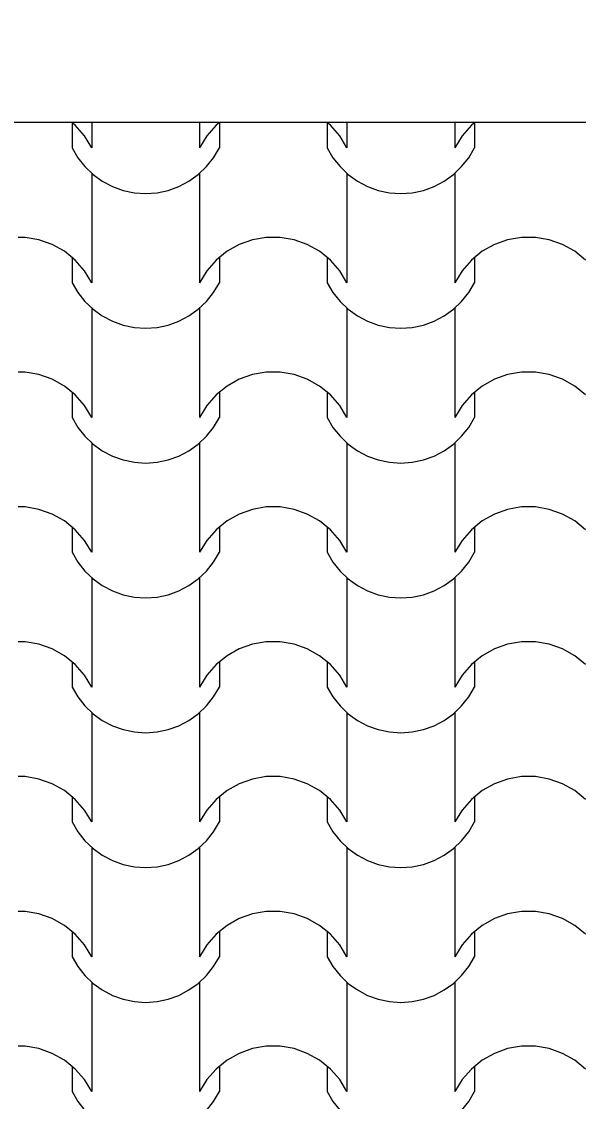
# Model space of a CAD drawing. Header units: millimetres. Extents: x 318905 to 439572, y -5133 to 105868.
# Drawn here: x 366983 to 367604, y 6543 to 7747 of the extents above; entities that cross this region are included whole.
import ezdxf

# ---------------------------------------------------------------- set-up
doc = ezdxf.new("R2010")
doc.units = ezdxf.units.MM
doc.header["$MEASUREMENT"] = 0
for name, color, linetype, lineweight in [('0_Stylo_No__98', 154, 'Continuous', 0), ('2D -  Dessin général_Stylo_No__1', 7, 'Continuous', 5), ('OMBRES_Stylo_No__1', 7, 'Continuous', 5)]:
    doc.layers.add(name, color=color, linetype=linetype, lineweight=lineweight)
doc.layers.add('OMBRES_Stylo_No__82', color=7, linetype='Continuous', lineweight=13, true_color=0xaaaaaa)
doc.styles.add('STYLE_GENERE_3', font='')
doc.styles.get('STYLE_GENERE_3').set_extended_font_data('Arial')
doc.dimstyles.new('STYLE_GENERE__1', dxfattribs={"dimtxt": 200, "dimasz": 142.5, "dimexe": 0.18, "dimexo": 500, "dimgap": 0.09, "dimtad": 0, "dimtih": 1, "dimtoh": 1, "dimlfac": 0.001, "dimzin": 0, "dimdsep": 46, "dimtxsty": 'STYLE_GENERE_3', "dimblk": 'ARROWHEAD_6', "dimblk1": 'ARROWHEAD_6', "dimblk2": 'ARROWHEAD_6', "dimcen": 0.09, "dimclrd": 154, "dimclre": 154, "dimclrt": 154, "dimazin": 0, "dimtfac": 1, "dimtdec": 4, "dimtmove": 0, "dimatfit": 3, "dimfxl": 0, "dimtolj": 1, "dimtzin": 0, "dimarcsym": 0})

# ---------------------------------------------------------------- blocks, each defined once
blk = doc.blocks.new('*X107')
at = {"layer": 'OMBRES_Stylo_No__82', "linetype": 'Continuous'}
for p, q in [((367042.9, 7631.3), (367039, 7634.5)), ((367039.3, 7634.2), (367039.3, 7606.2)), ((367061.3, 7634.5), (367061.3, 7606.2)), ((367181.6, 7634.5), (367181.6, 7606.2)), ((367203.9, 7634.5), (367200, 7631.3)), ((367203.6, 7634.2), (367203.6, 7606.2)), ((367327.4, 7631.3), (367323.5, 7634.5)), ((367323.8, 7634.2), (367323.8, 7606.2)), ((367345.8, 7634.5), (367345.8, 7606.2)), ((367466, 7634.5), (367466, 7606.2)), ((367488.4, 7634.5), (367484.5, 7631.3)), ((367488, 7634.2), (367488, 7606.2)), ((367053.2, 7619.5), (367042.9, 7631.3)), ((367200, 7631.3), (367189.7, 7619.5)), ((367337.7, 7619.5), (367327.4, 7631.3)), ((367484.5, 7631.3), (367474.2, 7619.5)), ((367061.3, 7606.2), (367053.2, 7619.5)), ((367189.7, 7619.5), (367181.6, 7606.2)), ((367345.8, 7606.2), (367337.7, 7619.5)), ((367474.2, 7619.5), (367466, 7606.2)), ((367039.3, 7606.2), (367045.8, 7595.2)), ((367197.1, 7595.2), (367203.6, 7606.2)), ((367323.8, 7606.2), (367330.2, 7595.2)), ((367481.6, 7595.2), (367488, 7606.2)), ((367045.8, 7595.2), (367053.6, 7585.3)), ((367189.2, 7585.3), (367197.1, 7595.2)), ((367330.2, 7595.2), (367338.1, 7585.3)), ((367473.7, 7585.3), (367481.6, 7595.2)), ((367053.6, 7585.3), (367062.8, 7576.5)), ((367061.3, 7577.8), (367061.3, 7516.8)), ((367062.8, 7576.5), (367073.1, 7569.1)), ((367169.7, 7569.1), (367180, 7576.5)), ((367180, 7576.5), (367189.2, 7585.3)), ((367181.6, 7577.8), (367181.6, 7516.8)), ((367338.1, 7585.3), (367347.3, 7576.5)), ((367345.8, 7577.8), (367345.8, 7516.8)), ((367347.3, 7576.5), (367357.6, 7569.1)), ((367454.2, 7569.1), (367464.5, 7576.5)), ((367464.5, 7576.5), (367473.7, 7585.3)), ((367466, 7577.8), (367466, 7516.8)), ((367073.1, 7569.1), (367084.4, 7563.1)), ((367084.4, 7563.1), (367096.3, 7558.8)), ((367146.5, 7558.8), (367158.5, 7563.1)), ((367158.5, 7563.1), (367169.7, 7569.1)), ((367357.6, 7569.1), (367368.9, 7563.1)), ((367368.9, 7563.1), (367380.8, 7558.8)), ((367431, 7558.8), (367443, 7563.1)), ((367443, 7563.1), (367454.2, 7569.1)), ((367096.3, 7558.8), (367108.8, 7556.2)), ((367108.8, 7556.2), (367121.4, 7555.3)), ((367121.4, 7555.3), (367134.1, 7556.2)), ((367134.1, 7556.2), (367146.5, 7558.8)), ((367380.8, 7558.8), (367393.2, 7556.2)), ((367393.2, 7556.2), (367405.9, 7555.3)), ((367405.9, 7555.3), (367418.6, 7556.2)), ((367418.6, 7556.2), (367431, 7558.8)), ((367061.3, 7516.8), (367061.3, 7455.8)), ((367181.6, 7516.8), (367181.6, 7455.8)), ((367345.8, 7516.8), (367345.8, 7455.8)), ((367466, 7516.8), (367466, 7455.8)), ((366987, 7506.3), (366979.2, 7506.3)), ((367002.4, 7503.7), (366987, 7506.3)), ((367017.1, 7498.5), (367002.4, 7503.7)), ((367240.5, 7503.7), (367225.7, 7498.5)), ((367255.9, 7506.3), (367240.5, 7503.7)), ((367263.7, 7506.3), (367255.9, 7506.3)), ((367271.5, 7506.3), (367263.7, 7506.3)), ((367286.9, 7503.7), (367271.5, 7506.3)), ((367301.6, 7498.5), (367286.9, 7503.7)), ((367524.9, 7503.7), (367510.2, 7498.5)), ((367540.3, 7506.3), (367524.9, 7503.7)), ((367548.2, 7506.3), (367540.3, 7506.3)), ((367556, 7506.3), (367548.2, 7506.3)), ((367571.4, 7503.7), (367556, 7506.3)), ((367586.1, 7498.5), (367571.4, 7503.7)), ((367030.8, 7490.8), (367017.1, 7498.5)), ((367042.9, 7481), (367030.8, 7490.8)), ((367212.1, 7490.8), (367200, 7481)), ((367225.7, 7498.5), (367212.1, 7490.8)), ((367315.3, 7490.8), (367301.6, 7498.5)), ((367327.4, 7481), (367315.3, 7490.8)), ((367496.6, 7490.8), (367484.5, 7481)), ((367510.2, 7498.5), (367496.6, 7490.8)), ((367599.7, 7490.8), (367586.1, 7498.5)), ((367611.9, 7481), (367599.7, 7490.8)), ((367039.3, 7483.9), (367039.3, 7455.8)), ((367053.2, 7469.2), (367042.9, 7481)), ((367200, 7481), (367189.7, 7469.2)), ((367203.6, 7483.9), (367203.6, 7455.8)), ((367323.8, 7483.9), (367323.8, 7455.8)), ((367337.7, 7469.2), (367327.4, 7481)), ((367484.5, 7481), (367474.2, 7469.2)), ((367488, 7483.9), (367488, 7455.8)), ((367061.3, 7455.8), (367053.2, 7469.2)), ((367189.7, 7469.2), (367181.6, 7455.8)), ((367345.8, 7455.8), (367337.7, 7469.2)), ((367474.2, 7469.2), (367466, 7455.8)), ((367039.3, 7455.8), (367045.8, 7444.9)), ((367197.1, 7444.9), (367203.6, 7455.8)), ((367323.8, 7455.8), (367330.2, 7444.9)), ((367481.6, 7444.9), (367488, 7455.8)), ((367045.8, 7444.9), (367053.6, 7434.9)), ((367189.2, 7434.9), (367197.1, 7444.9)), ((367330.2, 7444.9), (367338.1, 7434.9)), ((367473.7, 7434.9), (367481.6, 7444.9)), ((367053.6, 7434.9), (367062.8, 7426.2)), ((367180, 7426.2), (367189.2, 7434.9)), ((367338.1, 7434.9), (367347.3, 7426.2)), ((367464.5, 7426.2), (367473.7, 7434.9)), ((367061.3, 7427.4), (367061.3, 7366.5)), ((367062.8, 7426.2), (367073.1, 7418.7)), ((367073.1, 7418.7), (367084.4, 7412.8)), ((367158.5, 7412.8), (367169.7, 7418.7)), ((367169.7, 7418.7), (367180, 7426.2)), ((367181.6, 7427.4), (367181.6, 7366.5)), ((367345.8, 7427.4), (367345.8, 7366.5)), ((367347.3, 7426.2), (367357.6, 7418.7)), ((367357.6, 7418.7), (367368.9, 7412.8)), ((367443, 7412.8), (367454.2, 7418.7)), ((367454.2, 7418.7), (367464.5, 7426.2)), ((367466, 7427.4), (367466, 7366.5)), ((367084.4, 7412.8), (367096.3, 7408.5)), ((367096.3, 7408.5), (367108.8, 7405.9)), ((367108.8, 7405.9), (367121.4, 7405)), ((367121.4, 7405), (367134.1, 7405.9)), ((367134.1, 7405.9), (367146.5, 7408.5)), ((367146.5, 7408.5), (367158.5, 7412.8)), ((367368.9, 7412.8), (367380.8, 7408.5)), ((367380.8, 7408.5), (367393.2, 7405.9)), ((367393.2, 7405.9), (367405.9, 7405)), ((367405.9, 7405), (367418.6, 7405.9)), ((367418.6, 7405.9), (367431, 7408.5)), ((367431, 7408.5), (367443, 7412.8)), ((367061.3, 7366.5), (367061.3, 7305.5)), ((367181.6, 7366.5), (367181.6, 7305.5)), ((367345.8, 7366.5), (367345.8, 7305.5)), ((367466, 7366.5), (367466, 7305.5)), ((366987, 7356), (366979.2, 7356)), ((367002.4, 7353.4), (366987, 7356)), ((367017.1, 7348.1), (367002.4, 7353.4)), ((367030.8, 7340.5), (367017.1, 7348.1)), ((367225.7, 7348.1), (367212.1, 7340.5)), ((367240.5, 7353.4), (367225.7, 7348.1)), ((367255.9, 7356), (367240.5, 7353.4)), ((367263.7, 7356), (367255.9, 7356)), ((367271.5, 7356), (367263.7, 7356)), ((367286.9, 7353.4), (367271.5, 7356)), ((367301.6, 7348.1), (367286.9, 7353.4)), ((367315.3, 7340.5), (367301.6, 7348.1)), ((367510.2, 7348.1), (367496.6, 7340.5)), ((367524.9, 7353.4), (367510.2, 7348.1)), ((367540.3, 7356), (367524.9, 7353.4)), ((367548.2, 7356), (367540.3, 7356)), ((367556, 7356), (367548.2, 7356)), ((367571.4, 7353.4), (367556, 7356)), ((367586.1, 7348.1), (367571.4, 7353.4)), ((367599.7, 7340.5), (367586.1, 7348.1)), ((367042.9, 7330.6), (367030.8, 7340.5)), ((367039.3, 7333.5), (367039.3, 7305.5)), ((367212.1, 7340.5), (367200, 7330.6)), ((367203.6, 7333.5), (367203.6, 7305.5)), ((367327.4, 7330.6), (367315.3, 7340.5)), ((367323.8, 7333.5), (367323.8, 7305.5)), ((367496.6, 7340.5), (367484.5, 7330.6)), ((367488, 7333.5), (367488, 7305.5)), ((367611.9, 7330.6), (367599.7, 7340.5)), ((367053.2, 7318.8), (367042.9, 7330.6)), ((367200, 7330.6), (367189.7, 7318.8)), ((367337.7, 7318.8), (367327.4, 7330.6)), ((367484.5, 7330.6), (367474.2, 7318.8)), ((367061.3, 7305.5), (367053.2, 7318.8)), ((367189.7, 7318.8), (367181.6, 7305.5)), ((367345.8, 7305.5), (367337.7, 7318.8)), ((367474.2, 7318.8), (367466, 7305.5)), ((367039.3, 7305.5), (367045.8, 7294.5)), ((367197.1, 7294.5), (367203.6, 7305.5)), ((367323.8, 7305.5), (367330.2, 7294.5)), ((367481.6, 7294.5), (367488, 7305.5)), ((367045.8, 7294.5), (367053.6, 7284.6)), ((367189.2, 7284.6), (367197.1, 7294.5)), ((367330.2, 7294.5), (367338.1, 7284.6)), ((367473.7, 7284.6), (367481.6, 7294.5)), ((367053.6, 7284.6), (367062.8, 7275.8)), ((367061.3, 7277.1), (367061.3, 7216.1)), ((367062.8, 7275.8), (367073.1, 7268.4)), ((367169.7, 7268.4), (367180, 7275.8)), ((367180, 7275.8), (367189.2, 7284.6)), ((367181.6, 7277.1), (367181.6, 7216.1)), ((367338.1, 7284.6), (367347.3, 7275.8)), ((367345.8, 7277.1), (367345.8, 7216.1)), ((367347.3, 7275.8), (367357.6, 7268.4)), ((367454.2, 7268.4), (367464.5, 7275.8)), ((367464.5, 7275.8), (367473.7, 7284.6)), ((367466, 7277.1), (367466, 7216.1)), ((367073.1, 7268.4), (367084.4, 7262.5)), ((367084.4, 7262.5), (367096.3, 7258.2)), ((367146.5, 7258.2), (367158.5, 7262.5)), ((367158.5, 7262.5), (367169.7, 7268.4)), ((367357.6, 7268.4), (367368.9, 7262.5)), ((367368.9, 7262.5), (367380.8, 7258.2)), ((367431, 7258.2), (367443, 7262.5)), ((367443, 7262.5), (367454.2, 7268.4)), ((367096.3, 7258.2), (367108.8, 7255.5)), ((367108.8, 7255.5), (367121.4, 7254.7)), ((367121.4, 7254.7), (367134.1, 7255.5)), ((367134.1, 7255.5), (367146.5, 7258.2)), ((367380.8, 7258.2), (367393.2, 7255.5)), ((367393.2, 7255.5), (367405.9, 7254.7)), ((367405.9, 7254.7), (367418.6, 7255.5)), ((367418.6, 7255.5), (367431, 7258.2)), ((367061.3, 7216.1), (367061.3, 7155.2)), ((367181.6, 7216.1), (367181.6, 7155.2)), ((367345.8, 7216.1), (367345.8, 7155.2)), ((367466, 7216.1), (367466, 7155.2)), ((366987, 7205.7), (366979.2, 7205.7)), ((367002.4, 7203), (366987, 7205.7)), ((367017.1, 7197.8), (367002.4, 7203)), ((367240.5, 7203), (367225.7, 7197.8)), ((367255.9, 7205.7), (367240.5, 7203)), ((367263.7, 7205.7), (367255.9, 7205.7)), ((367271.5, 7205.7), (367263.7, 7205.7)), ((367286.9, 7203), (367271.5, 7205.7)), ((367301.6, 7197.8), (367286.9, 7203)), ((367524.9, 7203), (367510.2, 7197.8)), ((367540.3, 7205.7), (367524.9, 7203)), ((367548.2, 7205.7), (367540.3, 7205.7)), ((367556, 7205.7), (367548.2, 7205.7)), ((367571.4, 7203), (367556, 7205.7)), ((367586.1, 7197.8), (367571.4, 7203)), ((367030.8, 7190.1), (367017.1, 7197.8)), ((367042.9, 7180.3), (367030.8, 7190.1)), ((367212.1, 7190.1), (367200, 7180.3)), ((367225.7, 7197.8), (367212.1, 7190.1)), ((367315.3, 7190.1), (367301.6, 7197.8)), ((367327.4, 7180.3), (367315.3, 7190.1)), ((367496.6, 7190.1), (367484.5, 7180.3)), ((367510.2, 7197.8), (367496.6, 7190.1)), ((367599.7, 7190.1), (367586.1, 7197.8)), ((367611.9, 7180.3), (367599.7, 7190.1)), ((367039.3, 7183.2), (367039.3, 7155.2)), ((367053.2, 7168.5), (367042.9, 7180.3)), ((367200, 7180.3), (367189.7, 7168.5)), ((367203.6, 7183.2), (367203.6, 7155.2)), ((367323.8, 7183.2), (367323.8, 7155.2)), ((367337.7, 7168.5), (367327.4, 7180.3)), ((367484.5, 7180.3), (367474.2, 7168.5)), ((367488, 7183.2), (367488, 7155.2)), ((367061.3, 7155.2), (367053.2, 7168.5)), ((367189.7, 7168.5), (367181.6, 7155.2)), ((367345.8, 7155.2), (367337.7, 7168.5)), ((367474.2, 7168.5), (367466, 7155.2)), ((367039.3, 7155.2), (367045.8, 7144.2)), ((367197.1, 7144.2), (367203.6, 7155.2)), ((367323.8, 7155.2), (367330.2, 7144.2)), ((367481.6, 7144.2), (367488, 7155.2)), ((367045.8, 7144.2), (367053.6, 7134.3)), ((367189.2, 7134.3), (367197.1, 7144.2)), ((367330.2, 7144.2), (367338.1, 7134.3)), ((367473.7, 7134.3), (367481.6, 7144.2)), ((367053.6, 7134.3), (367062.8, 7125.5)), ((367180, 7125.5), (367189.2, 7134.3)), ((367338.1, 7134.3), (367347.3, 7125.5)), ((367464.5, 7125.5), (367473.7, 7134.3)), ((367061.3, 7126.8), (367061.3, 7065.8)), ((367062.8, 7125.5), (367073.1, 7118.1)), ((367073.1, 7118.1), (367084.4, 7112.1)), ((367158.5, 7112.1), (367169.7, 7118.1)), ((367169.7, 7118.1), (367180, 7125.5)), ((367181.6, 7126.8), (367181.6, 7065.8)), ((367345.8, 7126.8), (367345.8, 7065.8)), ((367347.3, 7125.5), (367357.6, 7118.1)), ((367357.6, 7118.1), (367368.9, 7112.1)), ((367443, 7112.1), (367454.2, 7118.1)), ((367454.2, 7118.1), (367464.5, 7125.5)), ((367466, 7126.8), (367466, 7065.8)), ((367084.4, 7112.1), (367096.3, 7107.8)), ((367096.3, 7107.8), (367108.8, 7105.2)), ((367108.8, 7105.2), (367121.4, 7104.3)), ((367121.4, 7104.3), (367134.1, 7105.2)), ((367134.1, 7105.2), (367146.5, 7107.8)), ((367146.5, 7107.8), (367158.5, 7112.1)), ((367368.9, 7112.1), (367380.8, 7107.8)), ((367380.8, 7107.8), (367393.2, 7105.2)), ((367393.2, 7105.2), (367405.9, 7104.3)), ((367405.9, 7104.3), (367418.6, 7105.2)), ((367418.6, 7105.2), (367431, 7107.8)), ((367431, 7107.8), (367443, 7112.1)), ((367061.3, 7065.8), (367061.3, 7004.8)), ((367181.6, 7065.8), (367181.6, 7004.8)), ((367345.8, 7065.8), (367345.8, 7004.8)), ((367466, 7065.8), (367466, 7004.8)), ((366987, 7055.3), (366979.2, 7055.3)), ((367002.4, 7052.7), (366987, 7055.3)), ((367017.1, 7047.4), (367002.4, 7052.7)), ((367030.8, 7039.8), (367017.1, 7047.4)), ((367225.7, 7047.4), (367212.1, 7039.8)), ((367240.5, 7052.7), (367225.7, 7047.4)), ((367255.9, 7055.3), (367240.5, 7052.7)), ((367263.7, 7055.3), (367255.9, 7055.3)), ((367271.5, 7055.3), (367263.7, 7055.3)), ((367286.9, 7052.7), (367271.5, 7055.3)), ((367301.6, 7047.4), (367286.9, 7052.7)), ((367315.3, 7039.8), (367301.6, 7047.4)), ((367510.2, 7047.4), (367496.6, 7039.8)), ((367524.9, 7052.7), (367510.2, 7047.4)), ((367540.3, 7055.3), (367524.9, 7052.7)), ((367548.2, 7055.3), (367540.3, 7055.3)), ((367556, 7055.3), (367548.2, 7055.3)), ((367571.4, 7052.7), (367556, 7055.3)), ((367586.1, 7047.4), (367571.4, 7052.7)), ((367599.7, 7039.8), (367586.1, 7047.4)), ((367042.9, 7029.9), (367030.8, 7039.8)), ((367039.3, 7032.9), (367039.3, 7004.8)), ((367212.1, 7039.8), (367200, 7029.9)), ((367203.6, 7032.9), (367203.6, 7004.8)), ((367327.4, 7029.9), (367315.3, 7039.8)), ((367323.8, 7032.9), (367323.8, 7004.8)), ((367496.6, 7039.8), (367484.5, 7029.9)), ((367488, 7032.9), (367488, 7004.8)), ((367611.9, 7029.9), (367599.7, 7039.8)), ((367053.2, 7018.2), (367042.9, 7029.9)), ((367200, 7029.9), (367189.7, 7018.2)), ((367337.7, 7018.2), (367327.4, 7029.9)), ((367484.5, 7029.9), (367474.2, 7018.2)), ((367061.3, 7004.8), (367053.2, 7018.2)), ((367189.7, 7018.2), (367181.6, 7004.8)), ((367345.8, 7004.8), (367337.7, 7018.2)), ((367474.2, 7018.2), (367466, 7004.8)), ((367039.3, 7004.8), (367045.8, 6993.9)), ((367197.1, 6993.9), (367203.6, 7004.8)), ((367323.8, 7004.8), (367330.2, 6993.9)), ((367481.6, 6993.9), (367488, 7004.8)), ((367045.8, 6993.9), (367053.6, 6983.9)), ((367053.6, 6983.9), (367062.8, 6975.1)), ((367180, 6975.1), (367189.2, 6983.9)), ((367189.2, 6983.9), (367197.1, 6993.9)), ((367330.2, 6993.9), (367338.1, 6983.9)), ((367338.1, 6983.9), (367347.3, 6975.1)), ((367464.5, 6975.1), (367473.7, 6983.9)), ((367473.7, 6983.9), (367481.6, 6993.9)), ((367061.3, 6976.4), (367061.3, 6915.5)), ((367062.8, 6975.1), (367073.1, 6967.7)), ((367169.7, 6967.7), (367180, 6975.1)), ((367181.6, 6976.4), (367181.6, 6915.5)), ((367345.8, 6976.4), (367345.8, 6915.5)), ((367347.3, 6975.1), (367357.6, 6967.7)), ((367454.2, 6967.7), (367464.5, 6975.1)), ((367466, 6976.4), (367466, 6915.5)), ((367073.1, 6967.7), (367084.4, 6961.8)), ((367084.4, 6961.8), (367096.3, 6957.5)), ((367146.5, 6957.5), (367158.5, 6961.8)), ((367158.5, 6961.8), (367169.7, 6967.7)), ((367357.6, 6967.7), (367368.9, 6961.8)), ((367368.9, 6961.8), (367380.8, 6957.5)), ((367431, 6957.5), (367443, 6961.8)), ((367443, 6961.8), (367454.2, 6967.7)), ((367096.3, 6957.5), (367108.8, 6954.9)), ((367108.8, 6954.9), (367121.4, 6954)), ((367121.4, 6954), (367134.1, 6954.9)), ((367134.1, 6954.9), (367146.5, 6957.5)), ((367380.8, 6957.5), (367393.2, 6954.9)), ((367393.2, 6954.9), (367405.9, 6954)), ((367405.9, 6954), (367418.6, 6954.9)), ((367418.6, 6954.9), (367431, 6957.5)), ((367061.3, 6915.5), (367061.3, 6854.5)), ((367181.6, 6915.5), (367181.6, 6854.5)), ((367345.8, 6915.5), (367345.8, 6854.5)), ((367466, 6915.5), (367466, 6854.5)), ((366987, 6905), (366979.2, 6905)), ((367002.4, 6902.3), (366987, 6905)), ((367017.1, 6897.1), (367002.4, 6902.3)), ((367240.5, 6902.3), (367225.7, 6897.1)), ((367255.9, 6905), (367240.5, 6902.3)), ((367263.7, 6905), (367255.9, 6905)), ((367271.5, 6905), (367263.7, 6905)), ((367286.9, 6902.3), (367271.5, 6905)), ((367301.6, 6897.1), (367286.9, 6902.3)), ((367524.9, 6902.3), (367510.2, 6897.1)), ((367540.3, 6905), (367524.9, 6902.3)), ((367548.2, 6905), (367540.3, 6905)), ((367556, 6905), (367548.2, 6905)), ((367571.4, 6902.3), (367556, 6905)), ((367586.1, 6897.1), (367571.4, 6902.3)), ((367030.8, 6889.5), (367017.1, 6897.1)), ((367042.9, 6879.6), (367030.8, 6889.5)), ((367212.1, 6889.5), (367200, 6879.6)), ((367225.7, 6897.1), (367212.1, 6889.5)), ((367315.3, 6889.5), (367301.6, 6897.1)), ((367327.4, 6879.6), (367315.3, 6889.5)), ((367496.6, 6889.5), (367484.5, 6879.6)), ((367510.2, 6897.1), (367496.6, 6889.5)), ((367599.7, 6889.5), (367586.1, 6897.1)), ((367611.9, 6879.6), (367599.7, 6889.5)), ((367039.3, 6882.5), (367039.3, 6854.5)), ((367053.2, 6867.8), (367042.9, 6879.6)), ((367200, 6879.6), (367189.7, 6867.8)), ((367203.6, 6882.5), (367203.6, 6854.5)), ((367323.8, 6882.5), (367323.8, 6854.5)), ((367337.7, 6867.8), (367327.4, 6879.6)), ((367484.5, 6879.6), (367474.2, 6867.8)), ((367488, 6882.5), (367488, 6854.5)), ((367061.3, 6854.5), (367053.2, 6867.8)), ((367189.7, 6867.8), (367181.6, 6854.5)), ((367345.8, 6854.5), (367337.7, 6867.8)), ((367474.2, 6867.8), (367466, 6854.5)), ((367039.3, 6854.5), (367045.8, 6843.5)), ((367197.1, 6843.5), (367203.6, 6854.5)), ((367323.8, 6854.5), (367330.2, 6843.5)), ((367481.6, 6843.5), (367488, 6854.5)), ((367045.8, 6843.5), (367053.6, 6833.6)), ((367189.2, 6833.6), (367197.1, 6843.5)), ((367330.2, 6843.5), (367338.1, 6833.6)), ((367473.7, 6833.6), (367481.6, 6843.5)), ((367053.6, 6833.6), (367062.8, 6824.8)), ((367180, 6824.8), (367189.2, 6833.6)), ((367338.1, 6833.6), (367347.3, 6824.8)), ((367464.5, 6824.8), (367473.7, 6833.6)), ((367061.3, 6826.1), (367061.3, 6765.1)), ((367062.8, 6824.8), (367073.1, 6817.4)), ((367073.1, 6817.4), (367084.4, 6811.5)), ((367158.5, 6811.5), (367169.7, 6817.4)), ((367169.7, 6817.4), (367180, 6824.8)), ((367181.6, 6826.1), (367181.6, 6765.1)), ((367345.8, 6826.1), (367345.8, 6765.1)), ((367347.3, 6824.8), (367357.6, 6817.4)), ((367357.6, 6817.4), (367368.9, 6811.5)), ((367443, 6811.5), (367454.2, 6817.4)), ((367454.2, 6817.4), (367464.5, 6824.8)), ((367466, 6826.1), (367466, 6765.1)), ((367084.4, 6811.5), (367096.3, 6807.2)), ((367096.3, 6807.2), (367108.8, 6804.5)), ((367108.8, 6804.5), (367121.4, 6803.7)), ((367121.4, 6803.7), (367134.1, 6804.5)), ((367134.1, 6804.5), (367146.5, 6807.2)), ((367146.5, 6807.2), (367158.5, 6811.5)), ((367368.9, 6811.5), (367380.8, 6807.2)), ((367380.8, 6807.2), (367393.2, 6804.5)), ((367393.2, 6804.5), (367405.9, 6803.7)), ((367405.9, 6803.7), (367418.6, 6804.5)), ((367418.6, 6804.5), (367431, 6807.2)), ((367431, 6807.2), (367443, 6811.5)), ((367061.3, 6765.1), (367061.3, 6704.2)), ((367181.6, 6765.1), (367181.6, 6704.2)), ((367345.8, 6765.1), (367345.8, 6704.2)), ((367466, 6765.1), (367466, 6704.2)), ((366987, 6754.7), (366979.2, 6754.7)), ((367002.4, 6752), (366987, 6754.7)), ((367017.1, 6746.8), (367002.4, 6752)), ((367030.8, 6739.1), (367017.1, 6746.8)), ((367225.7, 6746.8), (367212.1, 6739.1)), ((367240.5, 6752), (367225.7, 6746.8)), ((367255.9, 6754.7), (367240.5, 6752)), ((367263.7, 6754.7), (367255.9, 6754.7)), ((367271.5, 6754.7), (367263.7, 6754.7)), ((367286.9, 6752), (367271.5, 6754.7)), ((367301.6, 6746.8), (367286.9, 6752)), ((367315.3, 6739.1), (367301.6, 6746.8)), ((367510.2, 6746.8), (367496.6, 6739.1)), ((367524.9, 6752), (367510.2, 6746.8)), ((367540.3, 6754.7), (367524.9, 6752)), ((367548.2, 6754.7), (367540.3, 6754.7)), ((367556, 6754.7), (367548.2, 6754.7)), ((367571.4, 6752), (367556, 6754.7)), ((367586.1, 6746.8), (367571.4, 6752)), ((367599.7, 6739.1), (367586.1, 6746.8)), ((367042.9, 6729.3), (367030.8, 6739.1)), ((367039.3, 6732.2), (367039.3, 6704.2)), ((367212.1, 6739.1), (367200, 6729.3)), ((367203.6, 6732.2), (367203.6, 6704.2)), ((367327.4, 6729.3), (367315.3, 6739.1)), ((367323.8, 6732.2), (367323.8, 6704.2)), ((367496.6, 6739.1), (367484.5, 6729.3)), ((367488, 6732.2), (367488, 6704.2)), ((367611.9, 6729.3), (367599.7, 6739.1)), ((367053.2, 6717.5), (367042.9, 6729.3)), ((367200, 6729.3), (367189.7, 6717.5)), ((367337.7, 6717.5), (367327.4, 6729.3)), ((367484.5, 6729.3), (367474.2, 6717.5)), ((367061.3, 6704.2), (367053.2, 6717.5)), ((367189.7, 6717.5), (367181.6, 6704.2)), ((367345.8, 6704.2), (367337.7, 6717.5)), ((367474.2, 6717.5), (367466, 6704.2)), ((367039.3, 6704.2), (367045.8, 6693.2)), ((367197.1, 6693.2), (367203.6, 6704.2)), ((367323.8, 6704.2), (367330.2, 6693.2)), ((367481.6, 6693.2), (367488, 6704.2)), ((367045.8, 6693.2), (367053.6, 6683.2)), ((367053.6, 6683.2), (367062.8, 6674.5)), ((367180, 6674.5), (367189.2, 6683.2)), ((367189.2, 6683.2), (367197.1, 6693.2)), ((367330.2, 6693.2), (367338.1, 6683.2)), ((367338.1, 6683.2), (367347.3, 6674.5)), ((367464.5, 6674.5), (367473.7, 6683.2)), ((367473.7, 6683.2), (367481.6, 6693.2)), ((367061.3, 6675.8), (367061.3, 6614.8)), ((367062.8, 6674.5), (367073.1, 6667.1)), ((367169.7, 6667.1), (367180, 6674.5)), ((367181.6, 6675.8), (367181.6, 6614.8)), ((367345.8, 6675.8), (367345.8, 6614.8)), ((367347.3, 6674.5), (367357.6, 6667.1)), ((367454.2, 6667.1), (367464.5, 6674.5)), ((367466, 6675.8), (367466, 6614.8)), ((367073.1, 6667.1), (367084.4, 6661.1)), ((367084.4, 6661.1), (367096.3, 6656.8)), ((367146.5, 6656.8), (367158.5, 6661.1)), ((367158.5, 6661.1), (367169.7, 6667.1)), ((367357.6, 6667.1), (367368.9, 6661.1)), ((367368.9, 6661.1), (367380.8, 6656.8)), ((367431, 6656.8), (367443, 6661.1)), ((367443, 6661.1), (367454.2, 6667.1)), ((367096.3, 6656.8), (367108.8, 6654.2)), ((367108.8, 6654.2), (367121.4, 6653.3)), ((367121.4, 6653.3), (367134.1, 6654.2)), ((367134.1, 6654.2), (367146.5, 6656.8)), ((367380.8, 6656.8), (367393.2, 6654.2)), ((367393.2, 6654.2), (367405.9, 6653.3)), ((367405.9, 6653.3), (367418.6, 6654.2)), ((367418.6, 6654.2), (367431, 6656.8)), ((367061.3, 6614.8), (367061.3, 6553.8)), ((367181.6, 6614.8), (367181.6, 6553.8)), ((367345.8, 6614.8), (367345.8, 6553.8)), ((367466, 6614.8), (367466, 6553.8)), ((366987, 6604.3), (366979.2, 6604.3)), ((367002.4, 6601.7), (366987, 6604.3)), ((367017.1, 6596.4), (367002.4, 6601.7)), ((367240.5, 6601.7), (367225.7, 6596.4)), ((367255.9, 6604.3), (367240.5, 6601.7)), ((367263.7, 6604.3), (367255.9, 6604.3)), ((367271.5, 6604.3), (367263.7, 6604.3)), ((367286.9, 6601.7), (367271.5, 6604.3)), ((367301.6, 6596.4), (367286.9, 6601.7)), ((367524.9, 6601.7), (367510.2, 6596.4)), ((367540.3, 6604.3), (367524.9, 6601.7)), ((367548.2, 6604.3), (367540.3, 6604.3)), ((367556, 6604.3), (367548.2, 6604.3)), ((367571.4, 6601.7), (367556, 6604.3)), ((367586.1, 6596.4), (367571.4, 6601.7)), ((367030.8, 6588.8), (367017.1, 6596.4)), ((367042.9, 6578.9), (367030.8, 6588.8)), ((367212.1, 6588.8), (367200, 6578.9)), ((367225.7, 6596.4), (367212.1, 6588.8)), ((367315.3, 6588.8), (367301.6, 6596.4)), ((367327.4, 6578.9), (367315.3, 6588.8)), ((367496.6, 6588.8), (367484.5, 6578.9)), ((367510.2, 6596.4), (367496.6, 6588.8)), ((367599.7, 6588.8), (367586.1, 6596.4)), ((367611.9, 6578.9), (367599.7, 6588.8)), ((367039.3, 6581.8), (367039.3, 6553.8)), ((367053.2, 6567.2), (367042.9, 6578.9)), ((367200, 6578.9), (367189.7, 6567.2)), ((367203.6, 6581.8), (367203.6, 6553.8)), ((367323.8, 6581.8), (367323.8, 6553.8)), ((367337.7, 6567.2), (367327.4, 6578.9)), ((367484.5, 6578.9), (367474.2, 6567.2)), ((367488, 6581.8), (367488, 6553.8)), ((367061.3, 6553.8), (367053.2, 6567.2)), ((367189.7, 6567.2), (367181.6, 6553.8)), ((367345.8, 6553.8), (367337.7, 6567.2)), ((367474.2, 6567.2), (367466, 6553.8)), ((367039.3, 6553.8), (367045.8, 6542.9)), ((367197.1, 6542.9), (367203.6, 6553.8)), ((367323.8, 6553.8), (367330.2, 6542.9)), ((367481.6, 6542.9), (367488, 6553.8)), ((367045.8, 6542.9), (367053.6, 6532.9)), ((367189.2, 6532.9), (367197.1, 6542.9)), ((367330.2, 6542.9), (367338.1, 6532.9)), ((367473.7, 6532.9), (367481.6, 6542.9))]:
    blk.add_line(p, q, dxfattribs=at)
blk = doc.blocks.new('Hachure_26', base_point=(0, 4000))
at = {"layer": 'OMBRES_Stylo_No__1', "linetype": 'Continuous'}
blk.add_line((369844.5, 7634.5), (361366.4, 7634.5), dxfattribs=at)
at = {"layer": 'OMBRES_Stylo_No__82', "linetype": 'Continuous'}
blk.add_blockref('*X107', (0, 0), dxfattribs=at)
blk = doc.blocks.new('*D124')
at = {"layer": '0_Stylo_No__98', "linetype": 'Continuous'}
for p, q in [((352187.7, 7634.5), (352187.7, 7747)), ((352262.7, 7559.5), (352112.7, 7709.5)), ((352687.7, 7634.5), (352047.1, 7634.5)), ((352187.7, 3678.3), (352187.7, 7634.5)), ((352187.7, -552.4), (352187.7, 3403.7)), ((352112.7, -477.4), (352262.7, -627.4)), ((352328.3, -552.4), (351687.7, -552.4)), ((352187.7, -664.9), (352187.7, -552.4))]:
    blk.add_line(p, q, dxfattribs=at)
at = {"layer": '0_Stylo_No__98', "insert": (351920.8, 3441), "char_height": 200, "attachment_point": 7, "style": 'STYLE_GENERE_3'}
blk.add_mtext('\\A1;{\\pql;\\fArial|b0|i0|c0|p34;8,19}', dxfattribs=at)
blk = doc.blocks.new('ARROWHEAD_6')
at = {"color": 0, "linetype": 'Continuous', "lineweight": 0}
for p, q in [((-0.5, -0.5), (0.5, 0.5)), ((0, 0), (-1, 0))]:
    blk.add_line(p, q, dxfattribs=at)

msp = doc.modelspace()

# ---------------------------------------------------------------- linework, layer by layer
at = {"layer": '2D -  Dessin général_Stylo_No__1', "linetype": 'Continuous'}
msp.add_line((369844.465, 7634.463), (354049.368, 7634.516), dxfattribs=at)

# ---------------------------------------------------------------- block references
at = {"layer": 'OMBRES_Stylo_No__82', "linetype": 'Continuous'}
msp.add_blockref('Hachure_26', (0, 4000), dxfattribs=at)

# ---------------------------------------------------------------- dimensions: what is measured, and where the dimension line sits
at = {"color": 154, "linetype": 'Continuous', "lineweight": 0}
dim = msp.add_linear_dim(base=(352187.679, 7634.463), p1=(352187.679, -552.434), p2=(369844.465, 7634.463), angle=90, dimstyle='STYLE_GENERE__1', dxfattribs=at)
dim.commit()
dim.dimension.update_dxf_attribs({"geometry": '*D124', "text_midpoint": (352215.877, 3541.014), "dimtype": 160})

doc.saveas('drawing.dxf')
